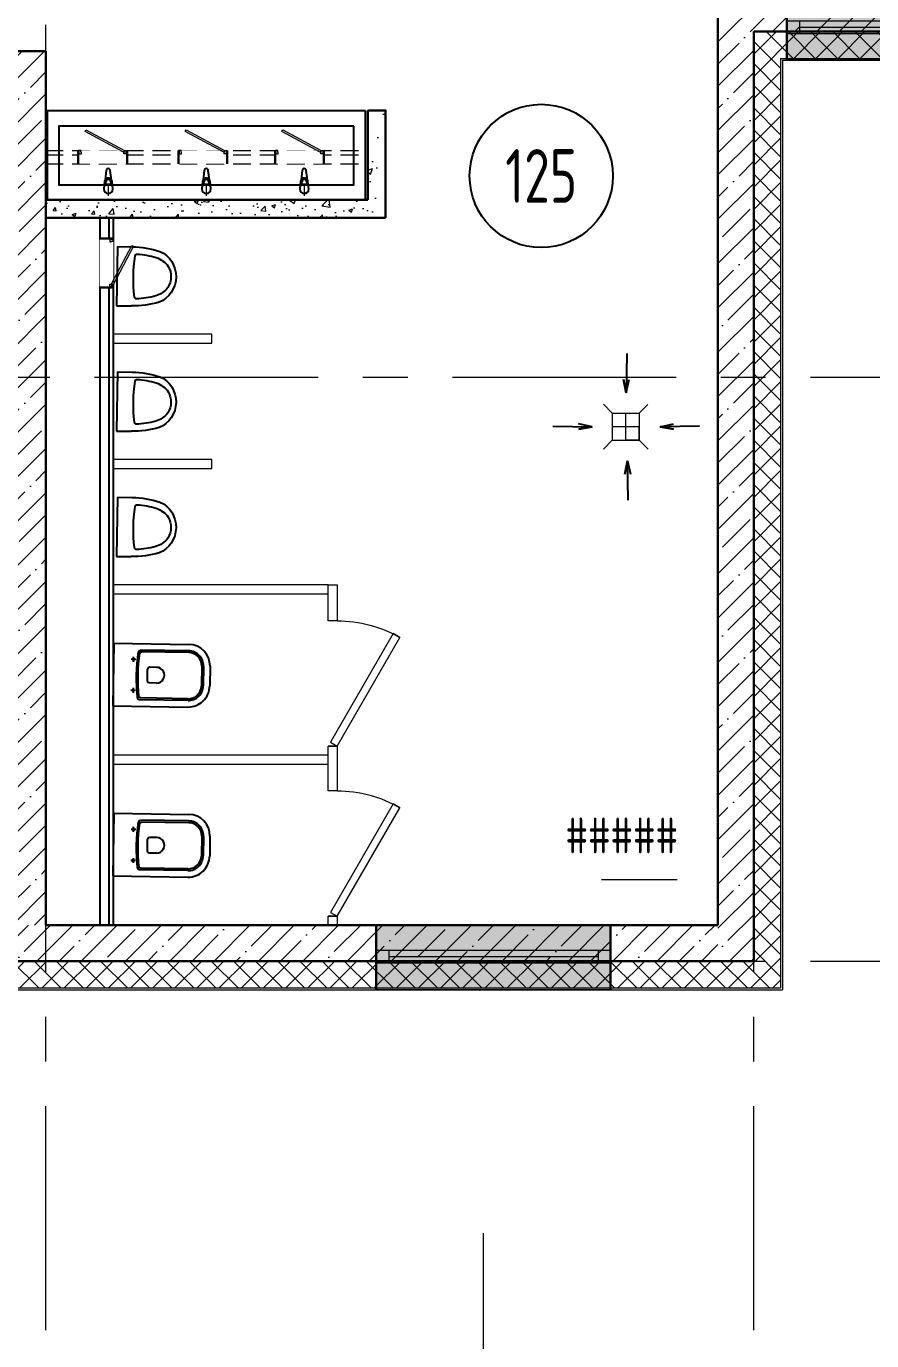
# Model space of a CAD drawing. Header units: millimetres. Extents: x -4447806 to 13389969, y -2188499 to 852203.
# Drawn here: x 3774735 to 3779459, y -612759 to -605419 of the extents above; entities that cross this region are included whole.
import ezdxf
from ezdxf import colors
from ezdxf.entities.mleader import LeaderData, LeaderLine
from ezdxf.enums import TextEntityAlignment as Align
from ezdxf.math import Vec2, Vec3

# ---------------------------------------------------------------- set-up
doc = ezdxf.new("R2010")
doc.units = ezdxf.units.MM
doc.set_wipeout_variables(frame=1)
doc.linetypes.add('ADSK_Штриховая_ш2 п1', pattern=[3, 2, -1])
doc.linetypes.add('CENTER', pattern=[2, 1.25, -0.25, 0.25, -0.25])
for name, color, linetype, lineweight in [('АР_Двери', 175, 'Continuous', 18), ('АР_Маркер экспликации', 239, 'Continuous', 13), ('АР_Навесной фасад', 147, 'Continuous', 5), ('АР_Номер помещения', 1, 'Continuous', 25), ('АР_Окна БЛОК', 250, 'Continuous', 13), ('АР_Оси', 195, 'Continuous', 9), ('АР_Отметки', 250, 'Continuous', 15), ('АР_Перегородки газоблок', 165, 'Continuous', 30), ('АР_Перегородки газоблок_Штрих', 165, 'Continuous', 5), ('АР_Перегородки сантехнические', 216, 'Continuous', 9), ('АР_Помещения_площадь', 19, 'Continuous', 9), ('АР_Сущ Несущая стена', 216, 'Continuous', 30), ('АР_тонкая линия', 250, 'Continuous', 0), ('АР_Утеплитель', 250, 'Continuous', 9), ('АР_Штриховка монолит', 250, 'Continuous', 9)]:
    doc.layers.add(name, color=color, linetype=linetype, lineweight=lineweight)
for name, color, linetype in [('ТХ_ВК_оборуд.ТХ', 250, 'Continuous'), ('ТХ_ВК_трапы', 5, 'Continuous'), ('ТХ_сантехника', 253, 'Continuous')]:
    doc.layers.add(name, color=color, linetype=linetype)
doc.styles.add('ISOCPEUR', font='isocpeur.ttf', dxfattribs={"width": 0.7})
doc.styles.get("Standard").update_dxf_attribs({"font": 'arial.ttf'})
pattern_1 = [(45, (2806092, -506889.22), (-123.743687, 123.743687), []), (45, (2806215.74, -506889.22), (-123.743687, 123.743687), [218.75, -43.75, 0, -43.75])]

# ---------------------------------------------------------------- blocks, each defined once
blk = doc.blocks.new('*U214')
for p, q in [((0, 0), (0, -50)), ((700, 0), (700, -50))]:
    blk.add_line(p, q)
blk.add_lwpolyline([(0, 0), (606.2, 350), (628.1, 312.1), (21.9, -37.9)], close=True)
blk.add_arc((0, 0), 700, 0, 30)
blk = doc.blocks.new('*U272')
at = {"layer": 'АР_Номер помещения', "color": 7}
blk.add_circle((-15237.1, 3980.1), 400, dxfattribs=at)
at = {"layer": 'АР_Помещения_площадь', "color": 7}
blk.add_line((-14477.4, 50.2), (-14899.8, 50.2), dxfattribs=at)
at = {"color": 7, "style": 'ISOCPEUR', "width": 0.7, "flags": 1}
blk.add_attdef('КАТЕГОРИЯ', (-499.2, -2092.2), '', height=250, dxfattribs=at)
at = {"layer": 'АР_Номер помещения', "color": 7, "style": 'ISOCPEUR', "width": 0.7}
blk.add_attdef('НОМЕР_ПОМЕЩЕНИЯ', text='', height=300, dxfattribs=at).set_placement((-15237.1, 3980.1), align=Align.MIDDLE_CENTER)
at = {"layer": 'АР_Помещения_площадь', "color": 7, "lineweight": 30, "width": 0.7, "flags": 104}
blk.add_attdef('ИМЯ_ПОМЕЩЕНИЯ', text='', height=100, dxfattribs=at).set_placement((157.6, 1217.1), align=Align.MIDDLE_CENTER)
at = {"layer": 'АР_Помещения_площадь', "color": 7, "style": 'ISOCPEUR', "width": 0.7}
blk.add_attdef('ПЛОЩАДЬ_ПОМЕЩЕНИЯ', text='', height=200, dxfattribs=at).set_placement((-14472.5, 296.7), align=Align.MIDDLE_RIGHT)
blk = doc.blocks.new('Из_буфера31843')
for p, q in [((365.8, 166.1), (359.2, 113.1)), ((394.6, 113.1), (388, 166.1)), ((915.8, 166.1), (909.2, 113.1)), ((944.6, 113.1), (938, 166.1)), ((1465.7, 166.1), (1459.1, 113.1)), ((1494.5, 113.1), (1487.9, 166.1)), ((355.9, 103.6), (351.9, 61.7)), ((363.3, 86.6), (363.3, 101.5)), ((390.5, 86.6), (363.3, 86.6)), ((390.5, 101.5), (390.5, 86.6)), ((401.9, 61.7), (397.9, 103.6)), ((905.9, 103.6), (901.9, 61.7)), ((913.3, 86.6), (913.3, 101.5)), ((940.5, 86.6), (913.3, 86.6)), ((940.5, 101.5), (940.5, 86.6)), ((951.9, 61.7), (947.9, 103.6)), ((1455.8, 103.6), (1451.8, 61.7)), ((1463.2, 86.6), (1463.2, 101.5)), ((1490.4, 86.6), (1463.2, 86.6)), ((1490.4, 101.5), (1490.4, 86.6)), ((1501.8, 61.7), (1497.8, 103.6))]:
    blk.add_line(p, q)
at = {"lineweight": 13, "ltscale": 500}
for p, q in [((376.9, 85), (376.9, 22.5)), ((926.9, 85), (926.9, 22.5)), ((1476.9, 85), (1476.9, 22.5))]:
    blk.add_line(p, q, dxfattribs=at)
for points in [[(1819.9, 500), (33.9, 500), (33.9, 0), (1819.9, 0)], [(1754.9, 415), (98.9, 415), (98.9, 85), (1754.9, 85)]]:
    blk.add_lwpolyline(points, close=True)
for centre, major_axis, start_param, end_param in [((376.9, 164.7), (-7.91, 7.91), 4.051589, 6.943986), ((926.9, 164.7), (-7.91, 7.91), 4.051589, 6.943986), ((1476.8, 164.7), (-7.91, 7.91), 4.051589, 6.943986), ((376.9, 101.7), (-14.9, -14.9), -1.35736, -0.875625), ((376.9, 101.7), (-14.9, 14.9), 4.498953, 6.496621), ((376.9, 101.5), (-9.62, 9.62), 3.926991, 7.068583), ((376.9, 101.7), (-14.9, 14.9), 4.017217, 4.498953), ((926.9, 101.7), (-14.9, -14.9), -1.35736, -0.875625), ((926.9, 101.7), (-14.9, 14.9), 4.498953, 6.496621), ((926.9, 101.5), (-9.62, 9.62), 3.926991, 7.068583), ((926.9, 101.7), (-14.9, 14.9), 4.017217, 4.498953), ((1476.8, 101.7), (-14.9, -14.9), -1.35736, -0.875625), ((1476.8, 101.7), (-14.9, 14.9), 4.498953, 6.496621), ((1476.8, 101.5), (-9.62, 9.62), 3.926991, 7.068583), ((1476.8, 101.7), (-14.9, 14.9), 4.017217, 4.498953), ((376.9, 61.7), (-17.7, -17.7), -0.785398, 2.356194), ((926.9, 61.7), (-17.7, -17.7), -0.785398, 2.356194), ((1476.8, 61.7), (-17.7, -17.7), -0.785398, 2.356194)]:
    blk.add_ellipse(centre, major_axis=major_axis, ratio=1, start_param=start_param, end_param=end_param)
blk = doc.blocks.new('Писуар')
at = {"linetype": 'Continuous'}
for p, q in [((-165.1, 0), (-165.1, 83)), ((165.1, 0), (165.1, 83)), ((-165.1, 0), (165.1, 0))]:
    blk.add_line(p, q, dxfattribs=at)
at = {"linetype": 'Continuous', "extrusion": (0, 0, -1)}
for centre, major_axis, start_param, end_param in [((0, 190.3), (150.2, 0), 3.48908, 5.935698), ((0, 202.6), (-106.6, 0), 0.993922, 2.14767), ((425, 83), (-590.1, 0), 0, 0.28569), ((29.9, 181.8), (-142.2, 0), 0.27757, 0.90349), ((-29.9, 181.8), (-142.2, 0), 2.238102, 2.864023), ((-425, 83), (590.1, 0), -0.28569, 0), ((440.2, 83.6), (-566.2, 0), 0.051883, 0.258047), ((-440.2, 83.6), (566.2, 0), -0.258047, -0.051883), ((-111.9, 112), (-13.3, 0), -1.387931, -0.085797), ((0, 843.5), (806.5, 0), 1.428537, 1.713056), ((111.9, 112), (13.3, 0), 0.085797, 1.387931)]:
    blk.add_ellipse(centre, major_axis=major_axis, ratio=0.93164, start_param=start_param, end_param=end_param, dxfattribs=at)
blk = doc.blocks.new('унитаз поликлиники')
for p, q in [((0, 175), (0, -175)), ((0, 175), (420, 175)), ((125.6, 86.7), (99.5, 86.7)), ((112.4, 73.1), (112.4, 100.2)), ((420, 138.7), (149.6, 138.7)), ((420, 129), (156.8, 128.7)), ((191.9, -33.7), (191.9, 33.7)), ((242.4, 43.7), (201.9, 43.7)), ((494, 57.1), (494, -57.1)), ((504, 55), (504, -55)), ((540, 55), (540, -55)), ((112.3, -73), (112.3, -100.1)), ((242.4, -43.7), (201.9, -43.7)), ((125.5, -86.5), (99.4, -86.5)), ((420, -139), (147.9, -138.7)), ((420, -129), (155.2, -128.7)), ((0, -175), (420, -175))]:
    blk.add_line(p, q)
for centre, radius, start, end in [((420, 55), 120, 0, 90), ((420.5, 55.2), 83.5, 359.86187, 90.33349), ((420, 55), 74, 0, 90), ((242.4, 0), 43.7, 270, 90), ((420, -55), 120, 270, 0), ((420, -55), 84, 270, 0), ((420, -55), 74, 270, 358.40182)]:
    blk.add_arc(centre, radius, start, end)
at = {"extrusion": (0, 0, -1)}
for centre, major_axis, ratio, start_param, end_param in [((112.4, 86.8), (3.55, 3.55), 1, 5.504025, 11.78721), ((1158.1, 0), (-731, -726.4), 0.993775, 0.659849, 0.910919), ((984.1, 0), (-23.4, -941.4), 0.89728, 1.422258, 1.677847), ((149.5, 127.3), (-5.6, -10.5), 0.821373, 1.269211, 2.570669), ((154.4, 119.8), (-5.61, -7.72), 0.798093, 1.232924, 2.686723), ((201.9, -33.5), (4.12, -9.49), 0.964797, 0.42926, 1.943413), ((147.9, -127.5), (5.4, -10.4), 0.836443, 0.56114, 1.877577), ((155.2, -117.5), (5.3, -10.4), 0.842984, 0.549902, 1.8819)]:
    blk.add_ellipse(centre, major_axis=major_axis, ratio=ratio, start_param=start_param, end_param=end_param, dxfattribs=at)
for centre, major_axis, ratio, start_param, end_param in [((201.9, 33.5), (4.12, 9.49), 0.964797, 0.42926, 1.943413), ((112.3, -86.6), (3.54, -3.55), 1, 5.504025, 11.78721)]:
    blk.add_ellipse(centre, major_axis=major_axis, ratio=ratio, start_param=start_param, end_param=end_param)
blk = doc.blocks.new('_DotSmall')
at = {"color": 0, "linetype": 'ByBlock', "const_width": 0.5}
blk.add_lwpolyline([(-0.0625, 0, 1), (0.0625, 0, 1)], format="xyb", close=True, dxfattribs=at)
blk = doc.blocks.new('Трап ТХ')
at = {"layer": 'ТХ_ВК_трапы', "color": 5, "lineweight": 0}
for p, q in [((305243.2, -196674.3), (305292.9, -196724.5)), ((305491.2, -196675.5), (305442.2, -196724.5)), ((305292.9, -196724.5), (305292.9, -196874.5)), ((305292.9, -196724.5), (305442.2, -196724.5)), ((305367.6, -196874.5), (305367.6, -196724.5)), ((305442.2, -196724.5), (305442.2, -196874.5)), ((305442.2, -196799.5), (305292.9, -196799.5)), ((305442.2, -196874.5), (305442.2, -196799.5)), ((305243.2, -196924.3), (305292.9, -196874.5)), ((305292.9, -196874.5), (305442.2, -196874.5)), ((305442.2, -196874.5), (305367.6, -196874.5)), ((305493.2, -196925.5), (305442.2, -196874.5))]:
    blk.add_line(p, q, dxfattribs=at)
blk = doc.blocks.new('A$C985b353d')
at = {"layer": 'ТХ_ВК_трапы', "ltscale": 100}
for p, q in [((6.4, 408.7), (2.2, 189.2)), ((2.2, 189.2), (-11.2, 263.5)), ((-11.2, 263.5), (2.2, 189.2)), ((2.2, 189.2), (19.8, 264.3)), ((-407.4, 3.3), (-187.9, -0.9)), ((-187.9, -0.9), (-263, 16.7)), ((192.3, -0.9), (267.4, 16.7)), ((411.8, 3.3), (192.3, -0.9)), ((-187.9, -0.9), (-262.2, -14.3)), ((-262.2, -14.3), (-187.9, -0.9)), ((192.3, -0.9), (266.6, -14.3)), ((266.6, -14.3), (192.3, -0.9)), ((9.7, -190.8), (-3.8, -265.2)), ((-3.8, -265.2), (9.7, -190.8)), ((13.8, -410.3), (9.7, -190.8)), ((9.7, -190.8), (27.3, -265.9))]:
    blk.add_line(p, q, dxfattribs=at)
blk = doc.blocks.new('*U552')
at = {"true_color": 0xffffff}
h = blk.add_hatch(color=7, dxfattribs=at)
h.dxf.hatch_style = 1
h.paths.add_polyline_path([(-1310, -140), (0, -140), (0, 220), (-1310, 220)])
at = {"lineweight": 30}
for p, q in [((-1310, -140), (-1310, 220)), ((0, -140), (0, 220))]:
    blk.add_line(p, q, dxfattribs=at)
for p, q in [((0, 220), (-1310, 220)), ((-1310, 70), (0, 70)), ((-1310, 0), (0, 0)), ((-1240, 0), (-1240, 70)), ((-1240, 35), (-70, 35)), ((-70, 0), (-70, 70)), ((-1310, -140), (0, -140)), ((-1310, -140), (-1310, -140)), ((-1310, -140), (-1310, -140)), ((0, -140), (0, -140)), ((0, -140), (0, -140))]:
    blk.add_line(p, q)
blk = doc.blocks.new('*U718')
at = {"color": 7}
blk.add_wipeout([(-565, 60), (445, 60), (445, -218), (-565, -218)], dxfattribs=at)
for p, q in [((-530, 60), (-565, 60)), ((-550, 60), (-550, -10)), ((-550, -10), (-550, 60)), ((-510, 60), (-530, 60)), ((-510, 20), (-510, 60)), ((-500, 20), (-510, 20)), ((-500, -10), (-500, 20)), ((380, -10), (380, 20)), ((380, 20), (390, 20)), ((390, 20), (390, 60)), ((390, 60), (410, 60)), ((410, 60), (445, 60)), ((430, 60), (430, -10)), ((430, -10), (430, 60)), ((-565, -10), (-530, -10)), ((-530, -10), (-500, -10)), ((410, -10), (380, -10)), ((445, -10), (410, -10))]:
    blk.add_line(p, q)
at = {"lineweight": 30}
for p, q in [((-565, 60), (-565, -218)), ((445, 60), (445, -218))]:
    blk.add_line(p, q, dxfattribs=at)
blk.add_lwpolyline([(389, 60), (370, 25), (-424, 448), (-406, 483)], close=True)

msp = doc.modelspace()

# ---------------------------------------------------------------- hatches: boundary and pattern name
at = {"layer": 'АР_Перегородки газоблок_Штрих', "ltscale": 100}
h = msp.add_hatch(dxfattribs=at)
h.set_pattern_fill('AR-CONC', color=256, scale=2)
h.set_pattern_definition([(50, (3294701.55, -776838.42), (364.36934, -31.87817), [38.1, -419.1]), (355, (3294701.55, -776838.42), (-70.48684, 382.1137), [30.48, -335.28117]), (100.451445, (3294731.9, -776841.08), (293.8825, 350.2355), [32.38002, -356.1805]), (46.1842, (3294701.55, -776736.8), (542.1581, -84.08466), [57.15, -628.65]), (96.63556, (3294746.73, -776743.83), (474.80827, 494.85225), [48.57005, -534.2712]), (351.18415, (3294701.55, -776736.8), (474.80827, 494.85225), [45.71993, -502.91946]), (21, (3294752.35, -776762.22), (303.22878, -204.5304), [38.1, -419.1]), (326, (3294752.35, -776762.22), (123.60406, 368.37593), [30.48, -335.28]), (71.451445, (3294777.62, -776779.27), (426.83284, 163.84554), [32.38002, -356.17988]), (37.5, (3294701.55, -776838.42), (6.177207, 169.110078), [0, -331.216, 0, -340.36, 0, -336.55]), (7.5, (3294701.55, -776838.42), (133.639325, 200.36115), [0, -194.056, 0, -323.596, 0, -128.27]), (327.5, (3294588.26, -776838.42), (271.18119, -11.457488), [0, -127, 0, -396.24, 0, -525.78]), (317.5, (3294537.46, -776838.42), (296.25836, 50.85298), [0, -165.1, 0, -263.144, 0, -373.38])])
h.paths.add_polyline_path([(3776742.631, -605889.08), (3776642.631, -605889.08), (3776642.631, -606389.08), (3774904.31, -606389.086), (3774904.301, -606489.086), (3775145.51, -606489.075), (3775145.462, -606489.084), (3775245.462, -606489.084), (3775245.51, -606489.069), (3776742.631, -606489.08)])
h = msp.add_hatch(dxfattribs=at)
h.set_pattern_fill('AR-CONC', color=256, scale=30)
h.set_pattern_definition([(50, (3969483.65, -672094.8), (215.17805, -18.82564), [22.5, -247.5]), (355, (3969483.65, -672094.8), (-41.6254, 225.65764), [18, -198]), (100.45144, (3969501.59, -672096.37), (173.55265, 206.832), [19.12206, -210.34263]), (46.1842, (3969483.65, -672034.8), (320.1724, -49.6558), [33.75, -371.25]), (96.63564, (3969510.34, -672038.94), (280.3986, 292.2356), [28.6831, -315.51413]), (351.18416, (3969483.65, -672034.8), (280.3986, 292.2356), [27, -297]), (21, (3969513.65, -672049.8), (179.07212, -120.78567), [22.5, -247.5]), (326, (3969513.65, -672049.8), (72.9946, 217.54501), [18, -198]), (71.45144, (3969528.58, -672059.86), (252.06671, 96.75935), [19.12206, -210.34263]), (37.5, (3969483.654, -672094.8), (3.647957, 99.868156), [0, -195.6, 0, -201, 0, -198.75]), (7.5, (3969483.65, -672094.8), (78.92086, 118.323514), [0, -114.6, 0, -191.1, 0, -75.75]), (327.5, (3969416.754, -672094.8), (160.14673, -6.76646), [0, -75, 0, -234, 0, -310.5]), (317.5, (3969386.75, -672094.8), (174.95585, 30.03149), [0, -97.5, 0, -155.4, 0, -220.5])])
h.paths.add_polyline_path([(3776742.631, -606389.08), (3774844.806, -606389.086), (3774844.796, -606489.086), (3775145.51, -606489.075), (3775145.462, -606489.331), (3775245.462, -606489.331), (3775245.51, -606489.069), (3776742.631, -606489.08)])
at = {"layer": 'АР_Утеплитель', "ltscale": 100}
h = msp.add_hatch(dxfattribs=at)
h.set_pattern_fill('ANSI37', color=256, scale=700)
h.set_pattern_definition([(45, (2812583.17, -567735.58), (-61.871843, 61.871843), []), (135, (2812583.17, -567735.58), (-61.871843, -61.871843), [])])
h.paths.add_polyline_path([(3773771.174, -610639.115), (3773771.174, -610789.115), (3778949.801, -610789.115), (3778949.801, -605599.115), (3787273.304, -605599.115), (3787273.304, -605449.115), (3778799.801, -605449.115), (3778799.801, -610639.115)])
h.paths.add_polyline_path([(3773523.251, -610789.115), (3773523.251, -610639.115), (3770679.801, -610639.115), (3770679.801, -616989.115), (3757579.802, -616989.115), (3757579.771, -607279.115), (3763929.801, -607279.115), (3763929.801, -590049.115), (3756929.618, -590049.115), (3756929.618, -588329.115), (3756779.618, -588329.115), (3756779.618, -590199.115), (3763779.801, -590199.115), (3763779.801, -607129.115), (3757429.771, -607129.115), (3757429.802, -617139.115), (3770829.801, -617139.115), (3770829.801, -610789.115)])
at = {"layer": 'АР_Штриховка монолит', "ltscale": 100}
h = msp.add_hatch(dxfattribs=at)
h.set_pattern_fill('ANSI35', color=256, scale=700)
h.set_pattern_definition(pattern_1)
h.paths.add_polyline_path([(3778799.801, -605449.115), (3789814.801, -605449.115), (3789814.801, -605249.115), (3778799.801, -605249.115), (3778799.801, -601099.115), (3779299.801, -601099.115), (3779299.801, -600899.115), (3778799.801, -600899.115), (3778799.801, -600111.633), (3778599.801, -600111.633), (3778599.801, -610439.115), (3778599.801, -610639.115), (3778799.801, -610639.115)])
h = msp.add_hatch(dxfattribs=at)
h.set_pattern_fill('ANSI35', color=256, scale=700)
h.set_pattern_definition(pattern_1)
h.paths.add_polyline_path([(3774844.801, -610439.115), (3774844.801, -605557.986), (3774644.801, -605557.986), (3774644.801, -610439.115)])
h = msp.add_hatch(dxfattribs=at)
h.set_pattern_fill('ANSI35', color=256, scale=700)
h.set_pattern_definition([(45, (2801232, -506889.22), (-123.743687, 123.743687), []), (45, (2801355.74, -506889.22), (-123.743687, 123.743687), [218.75, -43.75, 0, -43.75])])
h.paths.add_polyline_path([(3769929.801, -610639.115), (3770479.801, -610639.115), (3770479.801, -616989.118), (3770679.801, -616989.112), (3770679.801, -610639.115), (3778599.801, -610639.115), (3778599.801, -610439.115), (3770704.801, -610439.115), (3770704.801, -609839.115), (3770504.801, -609839.115), (3770504.801, -610339.115), (3769929.801, -610339.115)])

# ---------------------------------------------------------------- linework, layer by layer
at = {"layer": 'АР_Навесной фасад', "ltscale": 100}
for p, q in [((3778949.801, -605599.115), (3778949.801, -610789.115)), ((3778949.801, -605599.115), (3787273.304, -605599.115)), ((3778959.801, -605609.115), (3778959.801, -610799.115)), ((3778959.801, -605609.115), (3787273.304, -605609.115)), ((3773786.174, -610789.115), (3778949.801, -610789.115)), ((3773786.174, -610799.115), (3778959.801, -610799.115))]:
    msp.add_line(p, q, dxfattribs=at)
at = {"layer": 'АР_Оси', "linetype": 'CENTER', "ltscale": 1000}
for p, q in [((3774844.801, -618700.387), (3774844.801, -584392.909)), ((3778799.801, -618700.387), (3778799.801, -584392.909)), ((3745116.045, -607379.115), (3828713.21, -607379.115)), ((3745116.045, -610639.115), (3828713.21, -610639.115)), ((3777289.586, -617318.509), (3777289.586, -612159.297))]:
    msp.add_line(p, q, dxfattribs=at)
at = {"layer": 'АР_Перегородки газоблок', "ltscale": 100}
for points in [[(3776742.631, -606489.08), (3776742.631, -605889.08), (3776642.631, -605889.08)], [(3776642.631, -606389.08), (3776642.631, -605889.08)], [(3774844.798, -606389.086), (3776642.631, -606389.08)], [(3776642.631, -606389.08), (3776627.624, -606386.287)], [(3775145.51, -606489.085), (3774844.798, -606489.086)], [(3776742.631, -606489.08), (3775145.51, -606489.085)]]:
    msp.add_lwpolyline(points, dxfattribs=at)
at = {"layer": 'АР_Перегородки газоблок', "color": 0, "lineweight": 25, "ltscale": 100}
for points in [[(3775145.513, -606489.084), (3775145.465, -610439.114)], [(3775195.513, -606489.084), (3775195.465, -610439.115)], [(3775220.513, -606489.085), (3775220.465, -610439.115)]]:
    msp.add_lwpolyline(points, dxfattribs=at)
at = {"layer": 'АР_Перегородки сантехнические', "lineweight": 0}
for points in [[(3775220.404, -607139.037), (3775220.395, -607189.037), (3775770.714, -607189.139), (3775770.723, -607139.139)], [(3775220.505, -607839.094), (3775220.496, -607889.094), (3775770.814, -607889.196), (3775770.824, -607839.196)], [(3775220.481, -608539.15), (3775220.487, -608589.15), (3776422.446, -608589.058), (3776422.44, -608539.058)], [(3776472.506, -608738.771), (3776422.506, -608738.771), (3776422.506, -608539.056), (3776472.506, -608539.056)], [(3776472.431, -609689.115), (3776422.431, -609689.115), (3776422.506, -609438.771), (3776472.506, -609438.771)], [(3775220.543, -609489.15), (3775220.55, -609539.15), (3776422.509, -609539.058), (3776422.502, -609489.058)], [(3776472.493, -610439.115), (3776422.493, -610439.115), (3776422.431, -610389.115), (3776472.431, -610389.115)]]:
    msp.add_lwpolyline(points, close=True, dxfattribs=at)
at = {"layer": 'АР_Сущ Несущая стена', "ltscale": 100}
for p, q in [((3778599.801, -600096.633), (3778599.801, -610439.115)), ((3778799.801, -605449.115), (3778799.801, -610639.115)), ((3778799.801, -605449.115), (3789817.154, -605449.115)), ((3774644.801, -605557.986), (3774844.801, -605557.986)), ((3774844.801, -605557.986), (3774844.801, -610439.115)), ((3774844.801, -610439.115), (3778599.801, -610439.115)), ((3770679.801, -610639.115), (3778799.801, -610639.115))]:
    msp.add_line(p, q, dxfattribs=at)
at = {"layer": 'АР_тонкая линия', "linetype": 'ADSK_Штриховая_ш2 п1', "ltscale": 50}
msp.add_line((3774844.801, -606110.989), (3774844.801, -604427.989), dxfattribs=at)
for points in [[(3774840.36, -606111.979), (3776642.633, -606112.027)], [(3774840.36, -606136.979), (3776642.633, -606137.027)], [(3774840.359, -606186.979), (3776642.632, -606187.027)]]:
    msp.add_lwpolyline(points, dxfattribs=at)

# ---------------------------------------------------------------- block references
at = {"layer": 'АР_Двери', "lineweight": 30, "xscale": -1, "rotation": 270}
for p in [(3776472.506, -609438.771), (3776472.431, -610389.115)]:
    msp.add_blockref('*U214', p, dxfattribs=at)
at = {"layer": 'АР_Маркер экспликации', "color": 7}
ref = msp.add_blockref('*U272', (3792849.249, -610235.009), dxfattribs=at)
ref.add_attrib('НОМЕР_ПОМЕЩЕНИЯ', '125', dxfattribs={"layer": 'АР_Номер помещения', "color": 7, "height": 300, "style": 'ISOCPEUR', "width": 0.7}).set_placement((3777612.186, -606254.884), align=Align.MIDDLE_CENTER)
ref.add_attrib('ПЛОЩАДЬ_ПОМЕЩЕНИЯ', '#####', dxfattribs={"layer": 'АР_Помещения_площадь', "color": 7, "height": 200, "style": 'ISOCPEUR', "width": 0.7}).set_placement((3778376.717, -609938.276), align=Align.MIDDLE_RIGHT)
at = {"layer": 'АР_Окна БЛОК', "xscale": -1, "rotation": 180}
for p in [(3780294.801, -605389.115), (3777999.801, -610579.115)]:
    msp.add_blockref('*U552', p, dxfattribs=at)
at = {"layer": 'АР_тонкая линия', "ltscale": 500}
msp.add_blockref('A$C985b353d', (3778083.997, -607655.266), dxfattribs=at)
at = {"layer": 'ТХ_ВК_оборуд.ТХ'}
msp.add_blockref('Трап ТХ', (3472716.438, -410855.737), dxfattribs=at)
at = {"layer": 'ТХ_сантехника', "xscale": 0.9954344748001746, "yscale": 0.9954344748001746, "zscale": 0.9954344748001746}
msp.add_blockref('Из_буфера31843', (3774818.005, -606389.086), dxfattribs=at)
at = {"layer": 'ТХ_сантехника', "ltscale": 100, "rotation": 269.1248415622985}
for p in [(3775241.518, -606814.513), (3775241.399, -607514.439), (3775241.281, -608214.365)]:
    msp.add_blockref('Писуар', p, dxfattribs=at)
at = {"layer": 'ТХ_сантехника', "rotation": 359.1248415622985}
for p in [(3775220.654, -609039.147), (3775220.451, -609989.111)]:
    msp.add_blockref('унитаз поликлиники', p, dxfattribs=at)

# ---------------------------------------------------------------- leaders
at = {"layer": 'АР_Отметки'}
ml = msp.add_multileader_mtext('Standard', dxfattribs=at)
ml.set_content('-0,200', color=256, style='ISOCPEUR')
ml.set_leader_properties(color=256, linetype='Continuous', lineweight=-1)
ml.set_arrow_properties(name='DOTSMALL')
ml.build(insert=Vec2(0, 0))
ml.multileader.update_dxf_attribs({"has_text_frame": 1, "text_left_attachment_type": 4, "text_right_attachment_type": 4, "dogleg_length": 100, "arrow_head_size": 180})
ctx = ml.context
ctx.base_point, ctx.char_height, ctx.arrow_head_size, ctx.landing_gap_size, ctx.plane_origin = Vec3(3779858.503, -607220.88, 0), 250, 180, 50, Vec3(3776941.6, -608070.089, 0)
ctx.left_attachment, ctx.right_attachment = 4, 4
notes = []
notes.append((ctx, [(0, (0, 0, 0), (0, 0), (1, 0), 1, [])]))
ctx.mtext.insert, ctx.mtext.width, ctx.mtext.defined_height, ctx.mtext.line_spacing_style, ctx.mtext.flow_direction = Vec3(3779908.503, -606887.546, 0), 852.69703, 311.066, 2, 5
ml = msp.add_multileader_mtext('Standard', dxfattribs=at)
ml.set_content('{\\W0.8;-2,950}', color=256, style='ISOCPEUR')
ml.set_leader_properties(color=256, linetype='Continuous', lineweight=-1)
ml.set_arrow_properties(name='DOTSMALL')
ml.build(insert=Vec2(0, 0))
ml.multileader.update_dxf_attribs({"has_text_frame": 1, "text_left_attachment_type": 4, "text_right_attachment_type": 4, "dogleg_length": 100, "arrow_head_size": 180})
ctx = ml.context
ctx.base_point, ctx.char_height, ctx.arrow_head_size, ctx.landing_gap_size, ctx.plane_origin = Vec3(3820493.154, -606811.411), 250, 180, 50, Vec3(3820411.761, -608089.53)
ctx.left_attachment, ctx.right_attachment = 4, 4
notes.append((ctx, [(0, (0, 0, 0), (0, 0), (1, 0), 1, [])]))
ctx.mtext.insert, ctx.mtext.width, ctx.mtext.defined_height, ctx.mtext.line_spacing_style, ctx.mtext.flow_direction = Vec3(3820543.154, -606478.078), 769.98896, 343.888, 2, 5
ml = msp.add_multileader_mtext('Standard', dxfattribs=at)
ml.set_content('-2,850', color=256, style='ISOCPEUR')
ml.set_leader_properties(color=256, linetype='Continuous', lineweight=-1)
ml.set_arrow_properties(name='DOTSMALL')
ml.build(insert=Vec2(0, 0))
ml.multileader.update_dxf_attribs({"has_text_frame": 1, "text_left_attachment_type": 4, "text_right_attachment_type": 4, "dogleg_length": 100, "arrow_head_size": 180})
ctx = ml.context
ctx.base_point, ctx.char_height, ctx.arrow_head_size, ctx.landing_gap_size, ctx.plane_origin = Vec3(3812176.489, -614547.912, 0.375), 250, 180, 50, Vec3(3813081.247, -615518.169, 0.375)
ctx.left_attachment, ctx.right_attachment = 4, 4
notes.append((ctx, [(0, (0, 0, 0), (0, 0), (1, 0), 1, [])]))
ctx.mtext.insert, ctx.mtext.width, ctx.mtext.defined_height, ctx.mtext.line_spacing_style, ctx.mtext.flow_direction = Vec3(3812226.489, -614214.578, 0.375), 599.19819, 407.468, 2, 5
ml = msp.add_multileader_mtext('Standard', dxfattribs=at)
ml.set_content('-2,850', color=256, style='ISOCPEUR')
ml.set_leader_properties(color=256, linetype='Continuous', lineweight=-1)
ml.set_arrow_properties(name='DOTSMALL')
ml.build(insert=Vec2(0, 0))
ml.multileader.update_dxf_attribs({"has_text_frame": 1, "text_left_attachment_type": 4, "text_right_attachment_type": 4, "dogleg_length": 100, "arrow_head_size": 180})
ctx = ml.context
ctx.base_point, ctx.char_height, ctx.arrow_head_size, ctx.landing_gap_size, ctx.plane_origin = Vec3(3826386.876, -609719.403, 0.375), 250, 180, 50, Vec3(3827328.491, -611072.993, 0.375)
ctx.left_attachment, ctx.right_attachment = 4, 4
notes.append((ctx, [(0, (0, 0, 0), (0, 0), (1, 0), 1, [])]))
ctx.mtext.insert, ctx.mtext.width, ctx.mtext.defined_height, ctx.mtext.line_spacing_style, ctx.mtext.flow_direction = Vec3(3826436.876, -609386.069, 0.375), 599.19819, 407.468, 2, 5
ml = msp.add_multileader_mtext('Standard', dxfattribs=at)
ml.set_content('0,000', color=256, style='ISOCPEUR')
ml.set_leader_properties(color=256, linetype='Continuous', lineweight=-1)
ml.set_arrow_properties(name='DOTSMALL')
ml.build(insert=Vec2(0, 0))
ml.multileader.update_dxf_attribs({"has_text_frame": 1, "text_left_attachment_type": 4, "text_right_attachment_type": 4, "dogleg_length": 100, "arrow_head_size": 180})
ctx = ml.context
ctx.base_point, ctx.char_height, ctx.arrow_head_size, ctx.landing_gap_size, ctx.plane_origin = Vec3(3792654.869, -609058.475), 250, 180, 50, Vec3(3789583.787, -610648.023)
ctx.left_attachment, ctx.right_attachment = 4, 4
notes.append((ctx, [(0, (0, 0, 0), (0, 0), (1, 0), 1, [])]))
ctx.mtext.insert, ctx.mtext.width, ctx.mtext.line_spacing_style, ctx.mtext.flow_direction = Vec3(3792704.869, -608725.141), 852.69703, 2, 5
ml = msp.add_multileader_mtext('Standard', dxfattribs=at)
ml.set_content('+12,650', color=256, style='ISOCPEUR')
ml.set_leader_properties(color=256, linetype='Continuous', lineweight=-1)
ml.set_arrow_properties(name='DOTSMALL')
ml.build(insert=Vec2(0, 0))
ml.multileader.update_dxf_attribs({"has_text_frame": 1, "text_left_attachment_type": 4, "text_right_attachment_type": 4, "dogleg_length": 100, "arrow_head_size": 180})
ctx = ml.context
ctx.base_point, ctx.char_height, ctx.arrow_head_size, ctx.landing_gap_size, ctx.plane_origin = Vec3(4173192.858, -616454.571), 250, 180, 50, Vec3(4198428.775, -628077.691)
ctx.left_attachment, ctx.right_attachment = 4, 4
notes.append((ctx, [(0, (0, 0, 0), (0, 0), (1, 0), 1, [])]))
ctx.mtext.insert, ctx.mtext.width, ctx.mtext.line_spacing_style, ctx.mtext.flow_direction = Vec3(4173242.858, -616121.238), 852.69703, 2, 5
ml = msp.add_multileader_mtext('Standard', dxfattribs=at)
ml.set_content('+12,200', color=256, style='ISOCPEUR')
ml.set_leader_properties(color=256, linetype='Continuous', lineweight=-1)
ml.set_arrow_properties(name='DOTSMALL')
ml.build(insert=Vec2(0, 0))
ml.multileader.update_dxf_attribs({"has_text_frame": 1, "text_left_attachment_type": 4, "text_right_attachment_type": 4, "dogleg_length": 100, "arrow_head_size": 180})
ctx = ml.context
ctx.base_point, ctx.char_height, ctx.arrow_head_size, ctx.landing_gap_size, ctx.plane_origin = Vec3(4173192.858, -615870.252), 250, 180, 50, Vec3(4198428.775, -627493.371)
ctx.left_attachment, ctx.right_attachment = 4, 4
notes.append((ctx, [(0, (0, 0, 0), (0, 0), (1, 0), 1, [])]))
ctx.mtext.insert, ctx.mtext.width, ctx.mtext.line_spacing_style, ctx.mtext.flow_direction = Vec3(4173242.858, -615536.919), 852.69703, 2, 5
ml = msp.add_multileader_mtext('Standard', dxfattribs=at)
ml.set_content('+11,900', color=256, style='ISOCPEUR')
ml.set_leader_properties(color=256, linetype='Continuous', lineweight=-1)
ml.set_arrow_properties(name='DOTSMALL')
ml.build(insert=Vec2(0, 0))
ml.multileader.update_dxf_attribs({"has_text_frame": 1, "text_left_attachment_type": 4, "text_right_attachment_type": 4, "dogleg_length": 100, "arrow_head_size": 180})
ctx = ml.context
ctx.base_point, ctx.char_height, ctx.arrow_head_size, ctx.landing_gap_size, ctx.plane_origin = Vec3(4224115.308, -615082.206), 250, 180, 50, Vec3(4249351.225, -627229.733)
ctx.left_attachment, ctx.right_attachment = 4, 4
notes.append((ctx, [(0, (0, 0, 0), (0, 0), (1, 0), 1, [])]))
ctx.mtext.insert, ctx.mtext.rotation, ctx.mtext.width, ctx.mtext.line_spacing_style, ctx.mtext.flow_direction = Vec3(4224165.308, -614748.873), 6.28318531, 852.69703, 2, 5
ml = msp.add_multileader_mtext('Standard', dxfattribs=at)
ml.set_content('+8,000', color=256, style='ISOCPEUR')
ml.set_leader_properties(color=256, linetype='Continuous', lineweight=-1)
ml.set_arrow_properties(name='DOTSMALL')
ml.build(insert=Vec2(0, 0))
ml.multileader.update_dxf_attribs({"has_text_frame": 1, "text_left_attachment_type": 4, "text_right_attachment_type": 4, "dogleg_length": 100, "arrow_head_size": 180})
ctx = ml.context
ctx.base_point, ctx.char_height, ctx.arrow_head_size, ctx.landing_gap_size, ctx.plane_origin = Vec3(4086928.371, -613494.71), 250, 180, 50, Vec3(4111814.34, -625819.264)
ctx.left_attachment, ctx.right_attachment = 4, 4
notes.append((ctx, [(0, (0, 0, 0), (0, 0), (1, 0), 1, [])]))
ctx.mtext.insert, ctx.mtext.rotation, ctx.mtext.width, ctx.mtext.line_spacing_style, ctx.mtext.flow_direction = Vec3(4086978.371, -613161.377), 6.28318531, 852.69703, 2, 5
ml = msp.add_multileader_mtext('Standard', dxfattribs=at)
ml.set_content('%%P0,000', color=256, style='ISOCPEUR')
ml.set_leader_properties(color=256, linetype='Continuous', lineweight=-1)
ml.set_arrow_properties(name='DOTSMALL')
ml.build(insert=Vec2(0, 0))
ml.multileader.update_dxf_attribs({"has_text_frame": 1, "text_left_attachment_type": 4, "text_right_attachment_type": 4, "dogleg_length": 100, "arrow_head_size": 180})
ctx = ml.context
ctx.base_point, ctx.char_height, ctx.arrow_head_size, ctx.landing_gap_size, ctx.plane_origin = Vec3(3974787.854, -606606.833), 250, 180, 50, Vec3(3974706.46, -607874.397)
ctx.left_attachment, ctx.right_attachment = 4, 4
notes.append((ctx, [(0, (0, 0, 0), (0, 0), (1, 0), 1, [])]))
ctx.mtext.insert, ctx.mtext.width, ctx.mtext.line_spacing_style, ctx.mtext.flow_direction = Vec3(3974837.854, -606273.5), 852.69703, 2, 5
for ctx, leaders in notes:
    for number, flags, end, landing, length, lines in leaders:
        leader = LeaderData()
        leader.index, (leader.has_last_leader_line, leader.has_dogleg_vector, leader.attachment_direction) = number, flags
        leader.last_leader_point, leader.dogleg_vector, leader.dogleg_length = Vec3(end), Vec3(landing), length
        for number, points, colour, breaks in lines:
            line = LeaderLine()
            line.index, line.vertices, line.color, line.breaks = number, Vec3.list(points), colors.encode_raw_color(colour), breaks
            leader.lines.append(line)
        ctx.leaders.append(leader)

# ---------------------------------------------------------------- next in the draw order: block references
at = {"layer": 'АР_Двери', "xscale": 0.2701273999331003, "yscale": 0.2701273999331003, "zscale": 0.2701273999331003}
for p, rotation in [((3775177.684, -606128.065), 0.002280706094175933), ((3775737.989, -606128.065), 0.002280706094175932), ((3776277.291, -606128.084), 0.002280706094175932), ((3775204.296, -606757.013), 270.0022807060942)]:
    msp.add_blockref('*U718', p, dxfattribs=dict(at, rotation=rotation))

# ---------------------------------------------------------------- next in the draw order: leaders
at = {"layer": 'АР_Отметки'}
ml = msp.add_multileader_mtext('Standard', dxfattribs=at)
ml.set_content('%%P0,000', color=256, style='ISOCPEUR')
ml.set_leader_properties(color=256, linetype='Continuous', lineweight=-1)
ml.set_arrow_properties(name='DOTSMALL')
ml.build(insert=Vec2(0, 0))
ml.multileader.update_dxf_attribs({"has_text_frame": 1, "text_left_attachment_type": 4, "text_right_attachment_type": 4, "dogleg_length": 100, "arrow_head_size": 180})
ctx = ml.context
ctx.base_point, ctx.char_height, ctx.arrow_head_size, ctx.landing_gap_size, ctx.plane_origin = Vec3(3840107.62, -610096.03, 0), 250, 180, 50, Vec3(3840026.226, -611363.594, 0)
ctx.left_attachment, ctx.right_attachment = 4, 4
notes = []
notes.append((ctx, [(0, (0, 0, 0), (0, 0), (1, 0), 1, [])]))
ctx.mtext.insert, ctx.mtext.width, ctx.mtext.line_spacing_style, ctx.mtext.flow_direction = Vec3(3840157.62, -609762.697, 0), 852.69703, 2, 5
for ctx, leaders in notes:
    for number, flags, end, landing, length, lines in leaders:
        leader = LeaderData()
        leader.index, (leader.has_last_leader_line, leader.has_dogleg_vector, leader.attachment_direction) = number, flags
        leader.last_leader_point, leader.dogleg_vector, leader.dogleg_length = Vec3(end), Vec3(landing), length
        for number, points, colour, breaks in lines:
            line = LeaderLine()
            line.index, line.vertices, line.color, line.breaks = number, Vec3.list(points), colors.encode_raw_color(colour), breaks
            leader.lines.append(line)
        ctx.leaders.append(leader)

doc.saveas('drawing.dxf')
